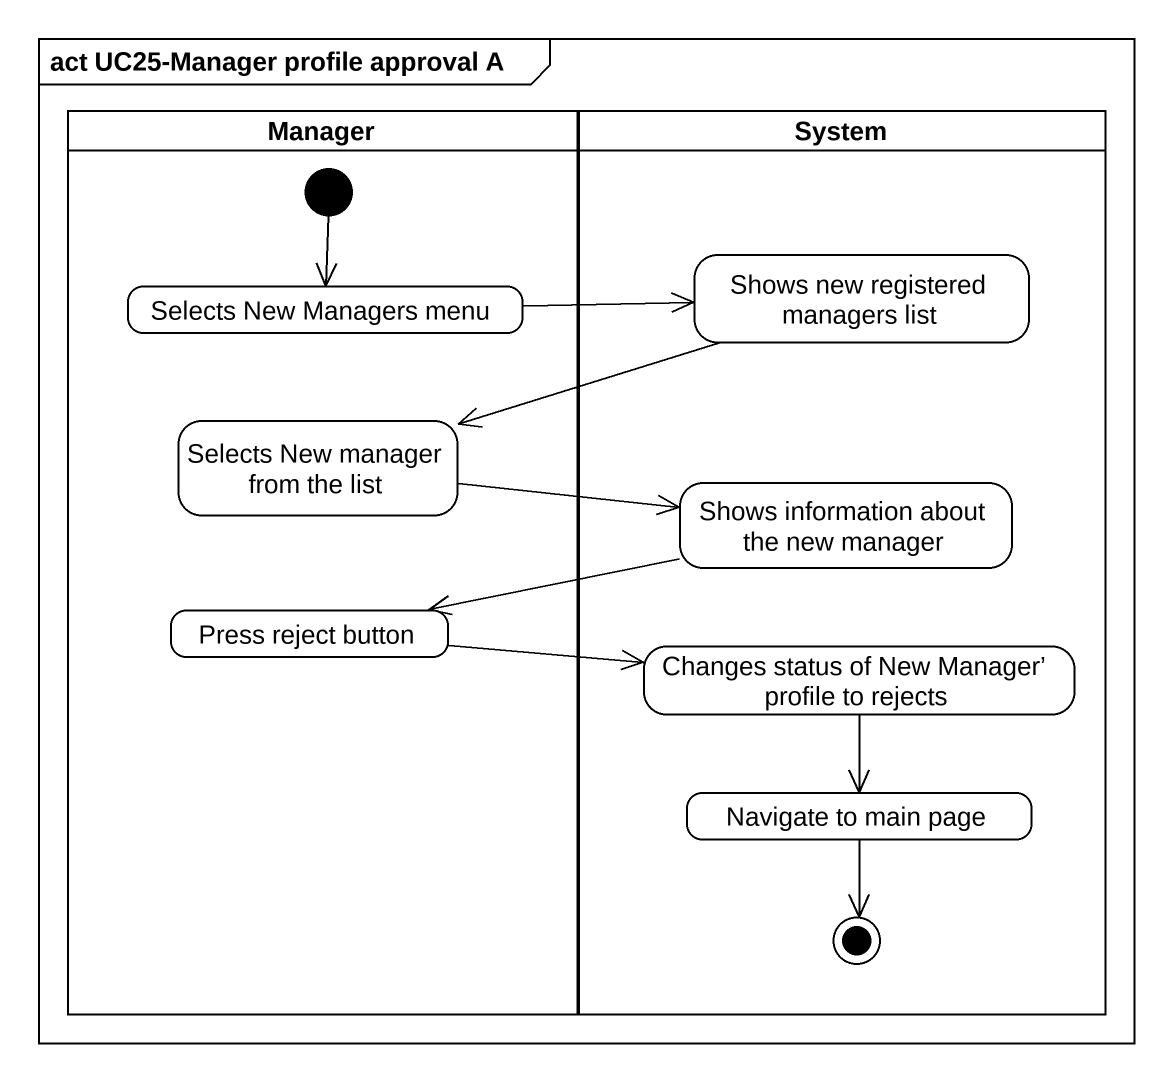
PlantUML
@startuml
mainframe act UC25-Manager profile approval A
hide empty description
state Manager <<partition>> {
  state "Selects New Managers menu" as Selects_New_Managers_menu
  state "Selects New manager from the list" as Selects_New_manager_from
  state "Press reject button" as Press_reject_button
  [*] --> Selects_New_Managers_menu
}
state System <<partition>> {
  state "Shows new registered managers list" as Shows_new_registered
  state "Shows information about the new manager" as Shows_information_about_the
  state "Changes status of New Manager’ profile to rejects" as Changes_status_of_New
  state "Navigate to main page" as Navigate_to_main_page
  Navigate_to_main_page --> [*]
}
Selects_New_Managers_menu -right-> Shows_new_registered
Shows_new_registered -left-> Selects_New_manager_from
Selects_New_manager_from -right-> Shows_information_about_the
Shows_information_about_the -left-> Press_reject_button
Press_reject_button -right-> Changes_status_of_New
Changes_status_of_New --> Navigate_to_main_page
@enduml
